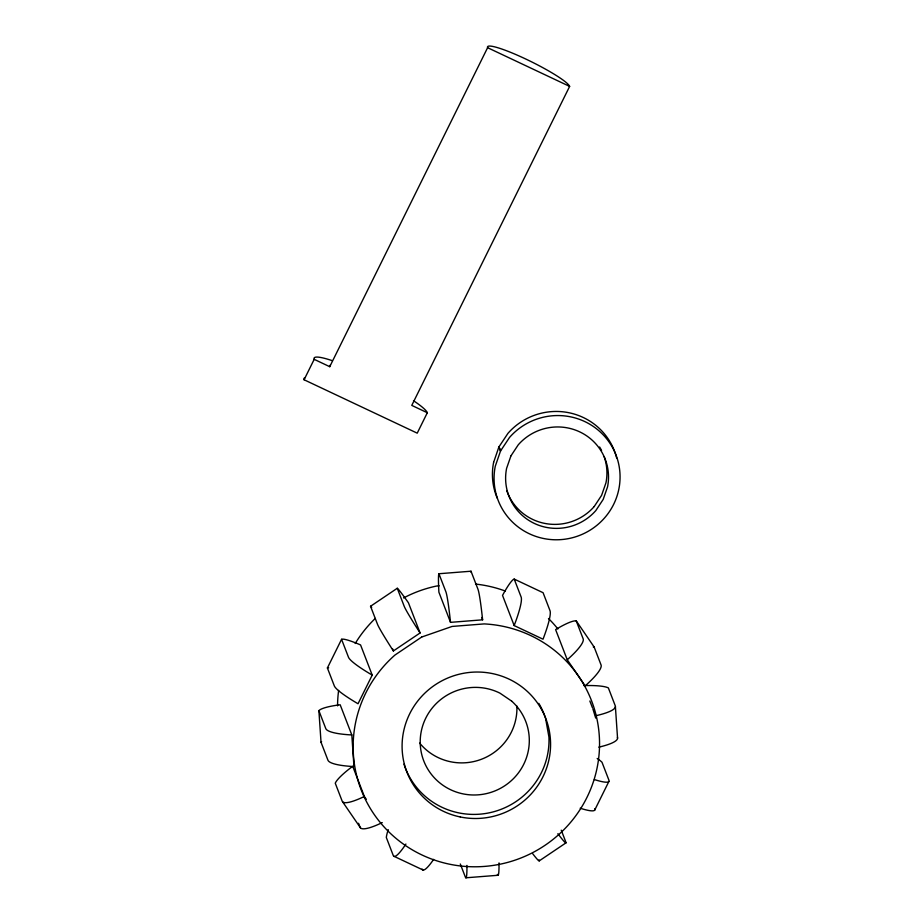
<?xml version="1.0" encoding="UTF-8"?>
<svg xmlns="http://www.w3.org/2000/svg" width="924" height="924" viewBox="0 0 924 924"><rect width="100%" height="100%" fill="white"/><g stroke="black" fill="none" stroke-linecap="round" stroke-linejoin="round"><path stroke-width="1.39" d="M493.682 462.196L498.96 446.754L500.565 450.866L495.264 466.285A63.179 62.024 -21.1 0 0 536.867 536.74A63.179 62.024 -21.1 0 0 613.64 504.377A63.179 62.024 -21.1 0 0 591.914 425.514A63.179 62.024 -21.1 0 0 509.54 437.433L500.462 451.074L498.96 446.754M413.513 400.727A63.179 8.235 26.3 0 1 427.327 412.739L417.221 433.16L304.077 379.764L314.183 359.344A63.179 8.235 26.3 0 1 332.213 360.637M314.183 359.344L329.741 366.689L487.606 47.69A45.807 5.971 26.3 0 1 525.433 58.87A45.807 5.971 26.3 0 1 569.634 86.394L411.769 405.393L427.327 412.739M327.396 667.96L341.568 639.316A30.908 4.031 26.3 0 1 360.568 644.94L372.21 675.109L358.027 703.753A57.438 7.484 26.3 0 1 334.303 685.862L327.396 667.96A30.908 4.031 26.3 0 1 328.655 667.775M510.995 455.798L518.249 444.825A51.594 50.647 -21.1 0 1 579.683 431.854A51.594 50.647 -21.1 0 1 607.553 486.867L603.187 499.422L595.818 510.579A51.594 50.647 -21.1 0 1 534.361 523.434A51.594 50.647 -21.1 0 1 506.595 468.364L510.903 455.994M594.721 810.082L608.904 781.427M498.879 446.985L507.957 433.344A63.179 62.024 -21.1 0 1 570.27 413.016A63.179 62.024 -21.1 0 1 616.643 457.923M594.236 506.491L601.593 495.356L605.971 482.778A51.594 50.647 -21.1 0 0 604.157 456.583M370.547 606.271L397.262 588.276A30.908 1.34 56 0 1 408.443 602.806L420.085 632.963L393.37 650.958A57.438 2.483 56 0 1 377.454 624.162L370.547 606.271A30.908 1.34 56 0 1 371.714 607.357M539.269 860.856L565.985 842.861M438.923 573.735L471.009 571.217L477.916 589.108A57.438 3.188 85.5 0 1 482.617 619.819L450.519 622.349L438.888 592.18A30.908 1.709 85.5 0 1 438.923 573.735L445.83 591.626A57.438 3.188 85.5 0 1 450.519 622.349M439.2 585.839L436.521 586.047A123.493 121.217 -21.1 0 0 403.603 597.944M465.846 877.8L497.944 875.282M487.606 47.69L569.634 86.394M514.206 579.082L543.081 592.711L549.976 610.602A57.438 8.004 -64.7 0 1 543.035 639.2L514.171 625.571L502.529 595.403A30.908 4.308 -64.7 0 1 514.206 579.082L521.113 596.973A57.438 8.004 -64.7 0 1 514.171 625.571M394.132 856.363L423.007 869.992M576.23 620.882L594.144 647.008L601.039 664.899A57.438 10.672 -34.4 0 1 585.158 685.897L567.255 659.771L555.613 629.614A30.908 5.74 -34.4 0 1 576.23 620.882L583.136 638.773A57.438 10.672 -34.4 0 1 567.255 659.771M364.356 796.465A57.438 10.672 -34.4 0 1 342.169 801.108L335.262 783.217A30.908 5.74 -34.4 0 1 352.714 766.296L364.356 796.465L366.297 799.295M342.608 801.801L360.522 827.927M589.847 701.016L592.399 707.611M592.85 708.777L595.703 718.064M481.716 617.486L482.617 619.819M561.249 830.179L565.754 841.845A57.438 2.483 56 0 1 557.865 833.702M397.262 588.276L404.158 606.167A57.438 2.483 56 0 0 420.085 632.963M392.469 648.625L393.37 650.958M460.302 863.986L465.292 876.899A57.438 3.188 85.5 0 0 466.943 865.418M341.568 639.316L348.475 657.207A57.438 7.484 26.3 0 0 372.21 675.109M351.813 734.95L340.171 704.781A30.908 5.648 -3.9 0 0 318.884 710.671L321.032 742.295L327.939 760.186A57.438 10.487 -3.9 0 0 353.973 766.574L351.813 734.95A57.438 10.487 -3.9 0 1 325.779 728.562L318.884 710.671M358.547 823.272L360.071 827.234A57.438 10.672 -34.4 0 0 382.27 822.591M615.396 706.617L617.555 738.241M597.181 758.465A30.908 4.031 26.3 0 1 601.998 762.254L608.904 780.145A57.438 7.484 26.3 0 1 594.375 779.567M583.91 685.631A30.908 5.648 -3.9 0 1 608.362 687.918L615.269 705.821A57.438 10.487 -3.9 0 1 595.553 715.788M516.874 706.04A54.689 53.684 -21.1 0 1 481.496 759.239A54.689 53.684 -21.1 0 1 419.681 743.104M593.3 646.95A30.908 5.74 -34.4 0 1 594.144 647.008M337.56 705.844A123.493 121.217 -21.1 0 1 338.623 690.413M355.22 643.485A123.493 121.217 -21.1 0 1 375.271 618.433M475.548 584.072A123.493 121.217 -21.1 0 1 505.405 591.083M548.486 618.503A123.493 121.217 -21.1 0 1 557.9 628.955M321.032 742.295A30.908 5.648 -3.9 0 1 321.633 741.741M388.23 829.648A30.908 4.308 -64.7 0 0 386.324 837.502L393.22 855.405A57.438 8.004 -64.7 0 0 405.902 844.051M403.961 764.102A74.417 73.054 -21.1 0 0 487.676 813.132A74.417 73.054 -21.1 0 0 548.937 737.052L545.564 718.271A74.417 73.054 -21.1 0 0 538.808 703.349M470.766 572.037A30.908 1.709 85.5 0 1 471.009 571.217M433.645 859.355A57.438 8.004 -64.7 0 1 422.095 869.034M539.038 859.84A57.438 2.483 56 0 1 532.732 853.753M594.733 808.789A57.438 7.484 26.3 0 1 580.203 808.223M617.417 737.444A57.438 10.487 -3.9 0 1 598.81 747.158M499.029 862.901A57.438 3.188 85.5 0 1 497.378 874.381M329.741 366.689A45.807 5.971 26.3 0 1 330.318 365.234M304.077 379.764A63.179 8.235 26.3 0 1 304.862 377.754M594.178 506.595A51.594 50.647 -21.1 0 1 506.733 490.575M599.618 446.997A51.594 50.647 -21.1 0 1 601.559 450.485M497.239 498.163A63.179 62.024 -21.1 0 1 493.624 462.3M421.667 637.052L394.952 655.047A123.493 121.217 -21.1 0 0 408.062 847.25A123.493 121.217 -21.1 0 0 593.069 782.709A123.493 121.217 -21.1 0 0 484.188 623.908L452.102 626.437L421.667 637.052M511.596 701.05L499.93 693.139A54.689 53.684 -21.1 0 0 420.258 739.523A54.689 53.684 -21.1 0 0 495.657 790.632A54.689 53.684 -21.1 0 0 511.596 701.05M460.291 816.966A74.417 73.054 -21.1 0 0 547.135 722.36A74.417 73.054 -21.1 0 0 421.575 696.488A74.417 73.054 -21.1 0 0 460.291 816.966"/></g></svg>
